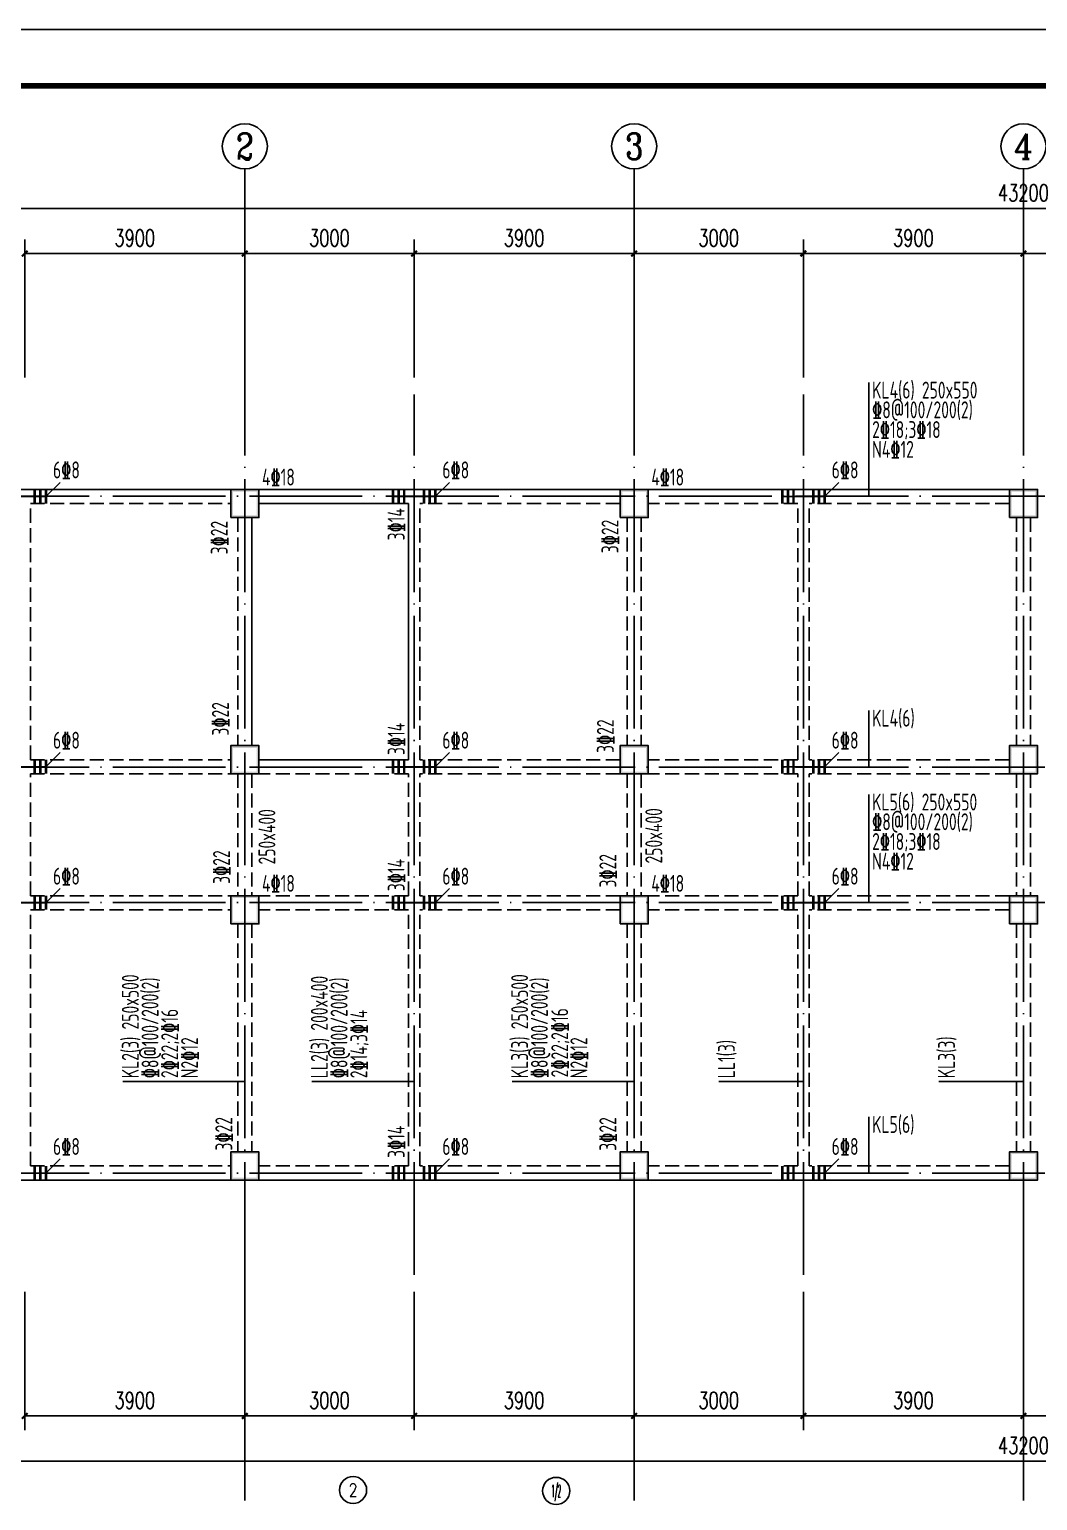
# Model space of a CAD drawing. Extents: x -404739 to -342866, y 27484 to 252481.
# Drawn here: x -391680 to -373812, y 89662 to 115733 of the extents above; entities that cross this region are included whole.
import ezdxf
from ezdxf.enums import TextEntityAlignment as Align

# ---------------------------------------------------------------- set-up
doc = ezdxf.new("R2010")
doc.units = 0
doc.header["$LTSCALE"] = 1000
doc.header["$MEASUREMENT"] = 0
for name, pattern in [('3', [150, 75, -75]), ('DASH', [0.35, 0.25, -0.1]), ('DOTE', [2.42, 2, -0.2, 0.02, -0.2])]:
    doc.linetypes.add(name, pattern=pattern)
for name, color, linetype in [('AXIS', 3, 'Continuous'), ('AXIS_TEXT', 7, 'Continuous'), ('COLUMN', 7, 'Continuous'), ('DOTE', 1, 'DOTE'), ('PUB_TITLE', 4, 'Continuous'), ('PUB_WALL', 9, 'Continuous'), ('梁', 4, 'Continuous'), ('梁原位标注', 7, 'Continuous'), ('梁虚线', 134, '3'), ('梁集中标注', 2, 'Continuous'), ('次梁箍筋', 1, 'Continuous'), ('次梁箍筋标注', 7, 'Continuous')]:
    doc.layers.add(name, color=color, linetype=linetype)
doc.styles.add('_TCH_AXIS', font='COMPLEX', dxfattribs={"bigfont": 'GBCBIG'})
doc.styles.add('_TCH_DIM_T3', font='SIMPLEX', dxfattribs={"width": 0.705882, "bigfont": 'GBCBIG'})
doc.styles.add('COMPLEX', font='COMPLEX')
doc.styles.add('TSSD_REIN', font='tssdeng.shx', dxfattribs={"width": 0.7, "bigfont": 'tssdchn.shx'})
doc.dimstyles.new('_TCH_ARCH&&100', dxfattribs={"dimtxt": 297.5, "dimasz": 100, "dimexe": 250, "dimexo": 300, "dimgap": 126.25, "dimtad": 1, "dimdec": 0, "dimzin": 0, "dimdsep": 46, "dimtxsty": '_TCH_DIM_T3', "dimblk": 'ARCHTICK', "dimcen": 0.09, "dimclrt": 7, "dimazin": 2, "dimtfac": 1, "dimtdec": 0, "dimtix": 1, "dimtmove": 2, "dimatfit": 3, "dimfxl": 1, "dimtolj": 1, "dimtzin": 0, "dimarcsym": 0})

# ---------------------------------------------------------------- blocks, each defined once
blk = doc.blocks.new('_ArchTick')
at = {"color": 0, "linetype": 'ByBlock', "const_width": 0.4}
blk.add_lwpolyline([(-0.5, -0.5), (0.5, 0.5)], dxfattribs=at)
blk = doc.blocks.new('*D255')
at = {"layer": 'AXIS', "color": 0, "lineweight": -2, "transparency": 16777216}
for p, q in [((-391762, 109562), (-391762, 112012)), ((-387862, 109562), (-387862, 112012)), ((-391762, 111762), (-387862, 111762))]:
    blk.add_line(p, q, dxfattribs=at)
at = {"layer": 'Defpoints', "color": 0, "transparency": 16777216}
for p in [(-387862, 111762), (-391762, 109262), (-387862, 109262)]:
    blk.add_point(p, dxfattribs=at)
at = {"layer": 'AXIS', "color": 0, "lineweight": -2, "transparency": 16777216, "xscale": 100, "yscale": 100, "zscale": 100, "rotation": 180}
blk.add_blockref('_ArchTick', (-391762, 111762), dxfattribs=at)
at = {"layer": 'AXIS', "color": 0, "lineweight": -2, "transparency": 16777216, "xscale": 100, "yscale": 100, "zscale": 100}
blk.add_blockref('_ArchTick', (-387862, 111762), dxfattribs=at)
at = {"layer": 'AXIS', "color": 7, "transparency": 16777216, "insert": (-389812, 112037), "char_height": 297.5, "attachment_point": 5, "style": '_TCH_DIM_T3'}
blk.add_mtext('\\A1;3900', dxfattribs=at)
blk = doc.blocks.new('*D256')
at = {"layer": 'AXIS', "color": 0, "lineweight": -2, "transparency": 16777216}
for p, q in [((-387862, 109562), (-387862, 112012)), ((-384862, 109562), (-384862, 112012)), ((-387862, 111762), (-384862, 111762))]:
    blk.add_line(p, q, dxfattribs=at)
at = {"layer": 'Defpoints', "color": 0, "transparency": 16777216}
for p in [(-384862, 111762), (-387862, 109262), (-384862, 109262)]:
    blk.add_point(p, dxfattribs=at)
at = {"layer": 'AXIS', "color": 0, "lineweight": -2, "transparency": 16777216, "xscale": 100, "yscale": 100, "zscale": 100, "rotation": 180}
blk.add_blockref('_ArchTick', (-387862, 111762), dxfattribs=at)
at = {"layer": 'AXIS', "color": 0, "lineweight": -2, "transparency": 16777216, "xscale": 100, "yscale": 100, "zscale": 100}
blk.add_blockref('_ArchTick', (-384862, 111762), dxfattribs=at)
at = {"layer": 'AXIS', "color": 7, "transparency": 16777216, "insert": (-386362, 112037), "char_height": 297.5, "attachment_point": 5, "style": '_TCH_DIM_T3'}
blk.add_mtext('\\A1;3000', dxfattribs=at)
blk = doc.blocks.new('*D257')
at = {"layer": 'AXIS', "color": 0, "lineweight": -2, "transparency": 16777216}
for p, q in [((-384862, 109562), (-384862, 112012)), ((-380962, 109562), (-380962, 112012)), ((-384862, 111762), (-380962, 111762))]:
    blk.add_line(p, q, dxfattribs=at)
at = {"layer": 'Defpoints', "color": 0, "transparency": 16777216}
for p in [(-380962, 111762), (-384862, 109262), (-380962, 109262)]:
    blk.add_point(p, dxfattribs=at)
at = {"layer": 'AXIS', "color": 0, "lineweight": -2, "transparency": 16777216, "xscale": 100, "yscale": 100, "zscale": 100, "rotation": 180}
blk.add_blockref('_ArchTick', (-384862, 111762), dxfattribs=at)
at = {"layer": 'AXIS', "color": 0, "lineweight": -2, "transparency": 16777216, "xscale": 100, "yscale": 100, "zscale": 100}
blk.add_blockref('_ArchTick', (-380962, 111762), dxfattribs=at)
at = {"layer": 'AXIS', "color": 7, "transparency": 16777216, "insert": (-382912, 112037), "char_height": 297.5, "attachment_point": 5, "style": '_TCH_DIM_T3'}
blk.add_mtext('\\A1;3900', dxfattribs=at)
blk = doc.blocks.new('*D258')
at = {"layer": 'AXIS', "color": 0, "lineweight": -2, "transparency": 16777216}
for p, q in [((-380962, 109562), (-380962, 112012)), ((-377962, 109562), (-377962, 112012)), ((-380962, 111762), (-377962, 111762))]:
    blk.add_line(p, q, dxfattribs=at)
at = {"layer": 'Defpoints', "color": 0, "transparency": 16777216}
for p in [(-377962, 111762), (-380962, 109262), (-377962, 109262)]:
    blk.add_point(p, dxfattribs=at)
at = {"layer": 'AXIS', "color": 0, "lineweight": -2, "transparency": 16777216, "xscale": 100, "yscale": 100, "zscale": 100, "rotation": 180}
blk.add_blockref('_ArchTick', (-380962, 111762), dxfattribs=at)
at = {"layer": 'AXIS', "color": 0, "lineweight": -2, "transparency": 16777216, "xscale": 100, "yscale": 100, "zscale": 100}
blk.add_blockref('_ArchTick', (-377962, 111762), dxfattribs=at)
at = {"layer": 'AXIS', "color": 7, "transparency": 16777216, "insert": (-379462, 112037), "char_height": 297.5, "attachment_point": 5, "style": '_TCH_DIM_T3'}
blk.add_mtext('\\A1;3000', dxfattribs=at)
blk = doc.blocks.new('*D259')
at = {"layer": 'AXIS', "color": 0, "lineweight": -2, "transparency": 16777216}
for p, q in [((-377962, 109562), (-377962, 112012)), ((-374062, 109562), (-374062, 112012)), ((-377962, 111762), (-374062, 111762))]:
    blk.add_line(p, q, dxfattribs=at)
at = {"layer": 'Defpoints', "color": 0, "transparency": 16777216}
for p in [(-374062, 111762), (-377962, 109262), (-374062, 109262)]:
    blk.add_point(p, dxfattribs=at)
at = {"layer": 'AXIS', "color": 0, "lineweight": -2, "transparency": 16777216, "xscale": 100, "yscale": 100, "zscale": 100, "rotation": 180}
blk.add_blockref('_ArchTick', (-377962, 111762), dxfattribs=at)
at = {"layer": 'AXIS', "color": 0, "lineweight": -2, "transparency": 16777216, "xscale": 100, "yscale": 100, "zscale": 100}
blk.add_blockref('_ArchTick', (-374062, 111762), dxfattribs=at)
at = {"layer": 'AXIS', "color": 7, "transparency": 16777216, "insert": (-376012, 112037), "char_height": 297.5, "attachment_point": 5, "style": '_TCH_DIM_T3'}
blk.add_mtext('\\A1;3900', dxfattribs=at)
blk = doc.blocks.new('*D260')
at = {"layer": 'AXIS', "color": 0, "lineweight": -2, "transparency": 16777216}
for p, q in [((-374062, 109562), (-374062, 112012)), ((-370162, 109562), (-370162, 112012)), ((-374062, 111762), (-370162, 111762))]:
    blk.add_line(p, q, dxfattribs=at)
at = {"layer": 'Defpoints', "color": 0, "transparency": 16777216}
for p in [(-370162, 111762), (-374062, 109262), (-370162, 109262)]:
    blk.add_point(p, dxfattribs=at)
at = {"layer": 'AXIS', "color": 0, "lineweight": -2, "transparency": 16777216, "xscale": 100, "yscale": 100, "zscale": 100, "rotation": 180}
blk.add_blockref('_ArchTick', (-374062, 111762), dxfattribs=at)
at = {"layer": 'AXIS', "color": 0, "lineweight": -2, "transparency": 16777216, "xscale": 100, "yscale": 100, "zscale": 100}
blk.add_blockref('_ArchTick', (-370162, 111762), dxfattribs=at)
at = {"layer": 'AXIS', "color": 7, "transparency": 16777216, "insert": (-372112, 112037), "char_height": 297.5, "attachment_point": 5, "style": '_TCH_DIM_T3'}
blk.add_mtext('\\A1;3900', dxfattribs=at)
blk = doc.blocks.new('*D266')
at = {"layer": 'AXIS', "color": 0, "lineweight": -2, "transparency": 16777216}
for p, q in [((-395662, 109562), (-395662, 112812)), ((-352462, 109562), (-352462, 112812)), ((-395662, 112562), (-352462, 112562))]:
    blk.add_line(p, q, dxfattribs=at)
at = {"layer": 'Defpoints', "color": 0, "transparency": 16777216}
for p in [(-352462, 112562), (-395662, 109262), (-352462, 109262)]:
    blk.add_point(p, dxfattribs=at)
at = {"layer": 'AXIS', "color": 0, "lineweight": -2, "transparency": 16777216, "xscale": 100, "yscale": 100, "zscale": 100, "rotation": 180}
blk.add_blockref('_ArchTick', (-395662, 112562), dxfattribs=at)
at = {"layer": 'AXIS', "color": 0, "lineweight": -2, "transparency": 16777216, "xscale": 100, "yscale": 100, "zscale": 100}
blk.add_blockref('_ArchTick', (-352462, 112562), dxfattribs=at)
at = {"layer": 'AXIS', "color": 7, "transparency": 16777216, "insert": (-374062, 112837), "char_height": 297.5, "attachment_point": 5, "style": '_TCH_DIM_T3'}
blk.add_mtext('\\A1;43200', dxfattribs=at)
blk = doc.blocks.new('*D268')
at = {"layer": 'AXIS', "color": 0, "lineweight": -2, "transparency": 16777216}
for p, q in [((-391762, 93362), (-391762, 90912)), ((-387862, 93362), (-387862, 90912)), ((-391762, 91162), (-387862, 91162))]:
    blk.add_line(p, q, dxfattribs=at)
at = {"layer": 'Defpoints', "color": 0, "transparency": 16777216}
for p in [(-391762, 93662), (-387862, 93662), (-387862, 91162)]:
    blk.add_point(p, dxfattribs=at)
at = {"layer": 'AXIS', "color": 0, "lineweight": -2, "transparency": 16777216, "xscale": 100, "yscale": 100, "zscale": 100, "rotation": 180}
blk.add_blockref('_ArchTick', (-391762, 91162), dxfattribs=at)
at = {"layer": 'AXIS', "color": 0, "lineweight": -2, "transparency": 16777216, "xscale": 100, "yscale": 100, "zscale": 100}
blk.add_blockref('_ArchTick', (-387862, 91162), dxfattribs=at)
at = {"layer": 'AXIS', "color": 7, "transparency": 16777216, "insert": (-389812, 91437), "char_height": 297.5, "attachment_point": 5, "style": '_TCH_DIM_T3'}
blk.add_mtext('\\A1;3900', dxfattribs=at)
blk = doc.blocks.new('*D269')
at = {"layer": 'AXIS', "color": 0, "lineweight": -2, "transparency": 16777216}
for p, q in [((-387862, 93362), (-387862, 90912)), ((-384862, 93362), (-384862, 90912)), ((-387862, 91162), (-384862, 91162))]:
    blk.add_line(p, q, dxfattribs=at)
at = {"layer": 'Defpoints', "color": 0, "transparency": 16777216}
for p in [(-387862, 93662), (-384862, 93662), (-384862, 91162)]:
    blk.add_point(p, dxfattribs=at)
at = {"layer": 'AXIS', "color": 0, "lineweight": -2, "transparency": 16777216, "xscale": 100, "yscale": 100, "zscale": 100, "rotation": 180}
blk.add_blockref('_ArchTick', (-387862, 91162), dxfattribs=at)
at = {"layer": 'AXIS', "color": 0, "lineweight": -2, "transparency": 16777216, "xscale": 100, "yscale": 100, "zscale": 100}
blk.add_blockref('_ArchTick', (-384862, 91162), dxfattribs=at)
at = {"layer": 'AXIS', "color": 7, "transparency": 16777216, "insert": (-386362, 91437), "char_height": 297.5, "attachment_point": 5, "style": '_TCH_DIM_T3'}
blk.add_mtext('\\A1;3000', dxfattribs=at)
blk = doc.blocks.new('*D270')
at = {"layer": 'AXIS', "color": 0, "lineweight": -2, "transparency": 16777216}
for p, q in [((-384862, 93362), (-384862, 90912)), ((-380962, 93362), (-380962, 90912)), ((-384862, 91162), (-380962, 91162))]:
    blk.add_line(p, q, dxfattribs=at)
at = {"layer": 'Defpoints', "color": 0, "transparency": 16777216}
for p in [(-384862, 93662), (-380962, 93662), (-380962, 91162)]:
    blk.add_point(p, dxfattribs=at)
at = {"layer": 'AXIS', "color": 0, "lineweight": -2, "transparency": 16777216, "xscale": 100, "yscale": 100, "zscale": 100, "rotation": 180}
blk.add_blockref('_ArchTick', (-384862, 91162), dxfattribs=at)
at = {"layer": 'AXIS', "color": 0, "lineweight": -2, "transparency": 16777216, "xscale": 100, "yscale": 100, "zscale": 100}
blk.add_blockref('_ArchTick', (-380962, 91162), dxfattribs=at)
at = {"layer": 'AXIS', "color": 7, "transparency": 16777216, "insert": (-382912, 91437), "char_height": 297.5, "attachment_point": 5, "style": '_TCH_DIM_T3'}
blk.add_mtext('\\A1;3900', dxfattribs=at)
blk = doc.blocks.new('*D271')
at = {"layer": 'AXIS', "color": 0, "lineweight": -2, "transparency": 16777216}
for p, q in [((-380962, 93362), (-380962, 90912)), ((-377962, 93362), (-377962, 90912)), ((-380962, 91162), (-377962, 91162))]:
    blk.add_line(p, q, dxfattribs=at)
at = {"layer": 'Defpoints', "color": 0, "transparency": 16777216}
for p in [(-380962, 93662), (-377962, 93662), (-377962, 91162)]:
    blk.add_point(p, dxfattribs=at)
at = {"layer": 'AXIS', "color": 0, "lineweight": -2, "transparency": 16777216, "xscale": 100, "yscale": 100, "zscale": 100, "rotation": 180}
blk.add_blockref('_ArchTick', (-380962, 91162), dxfattribs=at)
at = {"layer": 'AXIS', "color": 0, "lineweight": -2, "transparency": 16777216, "xscale": 100, "yscale": 100, "zscale": 100}
blk.add_blockref('_ArchTick', (-377962, 91162), dxfattribs=at)
at = {"layer": 'AXIS', "color": 7, "transparency": 16777216, "insert": (-379462, 91437), "char_height": 297.5, "attachment_point": 5, "style": '_TCH_DIM_T3'}
blk.add_mtext('\\A1;3000', dxfattribs=at)
blk = doc.blocks.new('*D272')
at = {"layer": 'AXIS', "color": 0, "lineweight": -2, "transparency": 16777216}
for p, q in [((-377962, 93362), (-377962, 90912)), ((-374062, 93362), (-374062, 90912)), ((-377962, 91162), (-374062, 91162))]:
    blk.add_line(p, q, dxfattribs=at)
at = {"layer": 'Defpoints', "color": 0, "transparency": 16777216}
for p in [(-377962, 93662), (-374062, 93662), (-374062, 91162)]:
    blk.add_point(p, dxfattribs=at)
at = {"layer": 'AXIS', "color": 0, "lineweight": -2, "transparency": 16777216, "xscale": 100, "yscale": 100, "zscale": 100, "rotation": 180}
blk.add_blockref('_ArchTick', (-377962, 91162), dxfattribs=at)
at = {"layer": 'AXIS', "color": 0, "lineweight": -2, "transparency": 16777216, "xscale": 100, "yscale": 100, "zscale": 100}
blk.add_blockref('_ArchTick', (-374062, 91162), dxfattribs=at)
at = {"layer": 'AXIS', "color": 7, "transparency": 16777216, "insert": (-376012, 91437), "char_height": 297.5, "attachment_point": 5, "style": '_TCH_DIM_T3'}
blk.add_mtext('\\A1;3900', dxfattribs=at)
blk = doc.blocks.new('*D273')
at = {"layer": 'AXIS', "color": 0, "lineweight": -2, "transparency": 16777216}
for p, q in [((-374062, 93362), (-374062, 90912)), ((-370162, 93362), (-370162, 90912)), ((-374062, 91162), (-370162, 91162))]:
    blk.add_line(p, q, dxfattribs=at)
at = {"layer": 'Defpoints', "color": 0, "transparency": 16777216}
for p in [(-374062, 93662), (-370162, 93662), (-370162, 91162)]:
    blk.add_point(p, dxfattribs=at)
at = {"layer": 'AXIS', "color": 0, "lineweight": -2, "transparency": 16777216, "xscale": 100, "yscale": 100, "zscale": 100, "rotation": 180}
blk.add_blockref('_ArchTick', (-374062, 91162), dxfattribs=at)
at = {"layer": 'AXIS', "color": 0, "lineweight": -2, "transparency": 16777216, "xscale": 100, "yscale": 100, "zscale": 100}
blk.add_blockref('_ArchTick', (-370162, 91162), dxfattribs=at)
at = {"layer": 'AXIS', "color": 7, "transparency": 16777216, "insert": (-372112, 91437), "char_height": 297.5, "attachment_point": 5, "style": '_TCH_DIM_T3'}
blk.add_mtext('\\A1;3900', dxfattribs=at)
blk = doc.blocks.new('*D279')
at = {"layer": 'AXIS', "color": 0, "lineweight": -2, "transparency": 16777216}
for p, q in [((-395662, 93362), (-395662, 90112)), ((-352462, 93362), (-352462, 90112)), ((-395662, 90362), (-352462, 90362))]:
    blk.add_line(p, q, dxfattribs=at)
at = {"layer": 'Defpoints', "color": 0, "transparency": 16777216}
for p in [(-395662, 93662), (-352462, 93662), (-352462, 90362)]:
    blk.add_point(p, dxfattribs=at)
at = {"layer": 'AXIS', "color": 0, "lineweight": -2, "transparency": 16777216, "xscale": 100, "yscale": 100, "zscale": 100, "rotation": 180}
blk.add_blockref('_ArchTick', (-395662, 90362), dxfattribs=at)
at = {"layer": 'AXIS', "color": 0, "lineweight": -2, "transparency": 16777216, "xscale": 100, "yscale": 100, "zscale": 100}
blk.add_blockref('_ArchTick', (-352462, 90362), dxfattribs=at)
at = {"layer": 'AXIS', "color": 7, "transparency": 16777216, "insert": (-374062, 90637), "char_height": 297.5, "attachment_point": 5, "style": '_TCH_DIM_T3'}
blk.add_mtext('\\A1;43200', dxfattribs=at)
blk = doc.blocks.new('_AXISO')
blk.add_circle((0, 0), 0.5)
at = {"layer": 'AXIS_TEXT', "style": 'COMPLEX', "width": 1.041667}
blk.add_attdef('A', text='', height=0.56, dxfattribs=at).set_placement((-0.25, -0.28), (0.25, -0.28), align=Align.FIT)
blk = doc.blocks.new('_FZHK')
blk.add_lwpolyline([(-0.5, -0.5), (0.5, -0.5), (0.5, 0.5), (-0.5, 0.5)], close=True)

msp = doc.modelspace()

# ---------------------------------------------------------------- hatches: boundary and pattern name
at = {"layer": 'PUB_WALL'}
for points in [[(-387611.7, 107581.8), (-388111.7, 107581.8), (-388071.7, 107541.8), (-387651.7, 107541.8)], [(-388111.7, 107581.8), (-388111.7, 107081.8), (-388071.7, 107121.8), (-388071.7, 107541.8)], [(-387611.7, 107081.8), (-387611.7, 107581.8), (-387651.7, 107541.8), (-387651.7, 107121.8)], [(-380711.7, 107581.8), (-381211.7, 107581.8), (-381171.7, 107541.8), (-380751.7, 107541.8)], [(-381211.7, 107581.8), (-381211.7, 107081.8), (-381171.7, 107121.8), (-381171.7, 107541.8)], [(-380711.7, 107081.8), (-380711.7, 107581.8), (-380751.7, 107541.8), (-380751.7, 107121.8)], [(-373811.7, 107581.8), (-374311.7, 107581.8), (-374271.7, 107541.8), (-373851.7, 107541.8)], [(-374311.7, 107581.8), (-374311.7, 107081.8), (-374271.7, 107121.8), (-374271.7, 107541.8)], [(-373811.7, 107081.8), (-373811.7, 107581.8), (-373851.7, 107541.8), (-373851.7, 107121.8)], [(-388111.7, 107081.8), (-387611.7, 107081.8), (-387651.7, 107121.8), (-388071.7, 107121.8)], [(-381211.7, 107081.8), (-380711.7, 107081.8), (-380751.7, 107121.8), (-381171.7, 107121.8)], [(-374311.7, 107081.8), (-373811.7, 107081.8), (-373851.7, 107121.8), (-374271.7, 107121.8)], [(-387611.7, 103041.8), (-388111.7, 103041.8), (-388071.7, 103001.8), (-387651.7, 103001.8)], [(-388111.7, 103041.8), (-388111.7, 102541.8), (-388071.7, 102581.8), (-388071.7, 103001.8)], [(-387611.7, 102541.8), (-387611.7, 103041.8), (-387651.7, 103001.8), (-387651.7, 102581.8)], [(-380711.7, 103041.8), (-381211.7, 103041.8), (-381171.7, 103001.8), (-380751.7, 103001.8)], [(-381211.7, 103041.8), (-381211.7, 102541.8), (-381171.7, 102581.8), (-381171.7, 103001.8)], [(-380711.7, 102541.8), (-380711.7, 103041.8), (-380751.7, 103001.8), (-380751.7, 102581.8)], [(-373811.7, 103041.8), (-374311.7, 103041.8), (-374271.7, 103001.8), (-373851.7, 103001.8)], [(-374311.7, 103041.8), (-374311.7, 102541.8), (-374271.7, 102581.8), (-374271.7, 103001.8)], [(-373811.7, 102541.8), (-373811.7, 103041.8), (-373851.7, 103001.8), (-373851.7, 102581.8)], [(-388111.7, 102541.8), (-387611.7, 102541.8), (-387651.7, 102581.8), (-388071.7, 102581.8)], [(-381211.7, 102541.8), (-380711.7, 102541.8), (-380751.7, 102581.8), (-381171.7, 102581.8)], [(-374311.7, 102541.8), (-373811.7, 102541.8), (-373851.7, 102581.8), (-374271.7, 102581.8)], [(-387611.7, 100381.8), (-388111.7, 100381.8), (-388071.7, 100341.8), (-387651.7, 100341.8)], [(-388111.7, 100381.8), (-388111.7, 99881.8), (-388071.7, 99921.8), (-388071.7, 100341.8)], [(-387611.7, 99881.8), (-387611.7, 100381.8), (-387651.7, 100341.8), (-387651.7, 99921.8)], [(-380711.7, 100381.8), (-381211.7, 100381.8), (-381171.7, 100341.8), (-380751.7, 100341.8)], [(-381211.7, 100381.8), (-381211.7, 99881.8), (-381171.7, 99921.8), (-381171.7, 100341.8)], [(-380711.7, 99881.8), (-380711.7, 100381.8), (-380751.7, 100341.8), (-380751.7, 99921.8)], [(-373811.7, 100381.8), (-374311.7, 100381.8), (-374271.7, 100341.8), (-373851.7, 100341.8)], [(-374311.7, 100381.8), (-374311.7, 99881.8), (-374271.7, 99921.8), (-374271.7, 100341.8)], [(-373811.7, 99881.8), (-373811.7, 100381.8), (-373851.7, 100341.8), (-373851.7, 99921.8)], [(-388111.7, 99881.8), (-387611.7, 99881.8), (-387651.7, 99921.8), (-388071.7, 99921.8)], [(-381211.7, 99881.8), (-380711.7, 99881.8), (-380751.7, 99921.8), (-381171.7, 99921.8)], [(-374311.7, 99881.8), (-373811.7, 99881.8), (-373851.7, 99921.8), (-374271.7, 99921.8)], [(-387611.7, 95841.8), (-388111.7, 95841.8), (-388071.7, 95801.8), (-387651.7, 95801.8)], [(-388111.7, 95841.8), (-388111.7, 95341.8), (-388071.7, 95381.8), (-388071.7, 95801.8)], [(-387611.7, 95341.8), (-387611.7, 95841.8), (-387651.7, 95801.8), (-387651.7, 95381.8)], [(-380711.7, 95841.8), (-381211.7, 95841.8), (-381171.7, 95801.8), (-380751.7, 95801.8)], [(-381211.7, 95841.8), (-381211.7, 95341.8), (-381171.7, 95381.8), (-381171.7, 95801.8)], [(-380711.7, 95341.8), (-380711.7, 95841.8), (-380751.7, 95801.8), (-380751.7, 95381.8)], [(-373811.7, 95841.8), (-374311.7, 95841.8), (-374271.7, 95801.8), (-373851.7, 95801.8)], [(-374311.7, 95841.8), (-374311.7, 95341.8), (-374271.7, 95381.8), (-374271.7, 95801.8)], [(-373811.7, 95341.8), (-373811.7, 95841.8), (-373851.7, 95801.8), (-373851.7, 95381.8)], [(-388111.7, 95341.8), (-387611.7, 95341.8), (-387651.7, 95381.8), (-388071.7, 95381.8)], [(-381211.7, 95341.8), (-380711.7, 95341.8), (-380751.7, 95381.8), (-381171.7, 95381.8)], [(-374311.7, 95341.8), (-373811.7, 95341.8), (-373851.7, 95381.8), (-374271.7, 95381.8)]]:
    msp.add_hatch(color=256, dxfattribs=at).paths.add_polyline_path(points)

# ---------------------------------------------------------------- linework, layer by layer
at = {"layer": 'AXIS'}
for p, q in [((-387861.7, 109261.8), (-387861.7, 113261.8)), ((-380961.7, 109261.8), (-380961.7, 113261.8)), ((-374061.7, 109261.8), (-374061.7, 113261.8)), ((-387861.7, 93661.8), (-387861.7, 89661.8)), ((-380961.7, 93661.8), (-380961.7, 89661.8)), ((-374061.7, 93661.8), (-374061.7, 89661.8))]:
    msp.add_line(p, q, dxfattribs=at)
at = {"layer": 'DOTE', "linetype": 'DOTE'}
for p, q in [((-387861.7, 93661.8), (-387861.7, 109261.8)), ((-384861.7, 93661.8), (-384861.7, 109261.8)), ((-380961.7, 93661.8), (-380961.7, 109261.8)), ((-377961.7, 93661.8), (-377961.7, 109261.8)), ((-374061.7, 93661.8), (-374061.7, 109261.8)), ((-397461.7, 107461.8), (-350661.7, 107461.8)), ((-397461.7, 102661.8), (-350661.7, 102661.8)), ((-397461.7, 100261.8), (-350661.7, 100261.8)), ((-397461.7, 95461.8), (-350661.7, 95461.8))]:
    msp.add_line(p, q, dxfattribs=at)
at = {"layer": 'PUB_TITLE'}
msp.add_lwpolyline([(-404424.7, 73733.4), (-345024.7, 73733.4), (-345024.7, 115733.4), (-404424.7, 115733.4)], close=True, dxfattribs=at)
at = {"layer": 'PUB_TITLE', "const_width": 100}
msp.add_lwpolyline([(-401924.7, 74733.4), (-346024.7, 74733.4), (-346024.7, 114733.4), (-401924.7, 114733.4)], close=True, dxfattribs=at)
at = {"layer": '梁'}
for p, q in [((-395281.7, 107581.8), (-388111.7, 107581.8)), ((-381211.7, 107581.8), (-387611.7, 107581.8)), ((-374311.7, 107581.8), (-380711.7, 107581.8)), ((-384961.7, 107331.8), (-387611.7, 107331.8)), ((-384961.7, 102791.8), (-384961.7, 107331.8)), ((-387736.7, 107081.8), (-387736.7, 103041.8)), ((-384961.7, 102791.8), (-387611.7, 102791.8)), ((-395281.7, 95341.8), (-388111.7, 95341.8)), ((-381211.7, 95341.8), (-387611.7, 95341.8)), ((-374311.7, 95341.8), (-380711.7, 95341.8))]:
    msp.add_line(p, q, dxfattribs=at)
at = {"layer": '梁虚线', "linetype": 'DASH'}
for p, q in [((-391661.7, 102791.8), (-391661.7, 107331.8)), ((-391661.7, 107331.8), (-388111.7, 107331.8)), ((-381211.7, 107331.8), (-384761.7, 107331.8)), ((-384761.7, 102791.8), (-384761.7, 107331.8)), ((-378061.7, 107331.8), (-380711.7, 107331.8)), ((-378061.7, 102791.8), (-378061.7, 107331.8)), ((-374311.7, 107331.8), (-377861.7, 107331.8)), ((-377861.7, 102791.8), (-377861.7, 107331.8)), ((-387986.7, 107081.8), (-387986.7, 103041.8)), ((-381086.7, 107081.8), (-381086.7, 103041.8)), ((-380836.7, 107081.8), (-380836.7, 103041.8)), ((-374186.7, 107081.8), (-374186.7, 103041.8)), ((-373936.7, 107081.8), (-373936.7, 103041.8)), ((-391661.7, 102791.8), (-388111.7, 102791.8)), ((-381211.7, 102791.8), (-384761.7, 102791.8)), ((-378061.7, 102791.8), (-380711.7, 102791.8)), ((-374311.7, 102791.8), (-377861.7, 102791.8)), ((-391661.7, 100381.8), (-391661.7, 102541.8)), ((-391661.7, 102541.8), (-388111.7, 102541.8)), ((-387986.7, 102541.8), (-387986.7, 100381.8)), ((-387736.7, 102541.8), (-387736.7, 100381.8)), ((-384961.7, 102541.8), (-387611.7, 102541.8)), ((-384961.7, 100381.8), (-384961.7, 102541.8)), ((-381211.7, 102541.8), (-384761.7, 102541.8)), ((-384761.7, 100381.8), (-384761.7, 102541.8)), ((-381086.7, 102541.8), (-381086.7, 100381.8)), ((-380836.7, 102541.8), (-380836.7, 100381.8)), ((-378061.7, 102541.8), (-380711.7, 102541.8)), ((-378061.7, 100381.8), (-378061.7, 102541.8)), ((-374311.7, 102541.8), (-377861.7, 102541.8)), ((-377861.7, 100381.8), (-377861.7, 102541.8)), ((-374186.7, 102541.8), (-374186.7, 100381.8)), ((-373936.7, 102541.8), (-373936.7, 100381.8)), ((-391661.7, 100381.8), (-388111.7, 100381.8)), ((-384961.7, 100381.8), (-387611.7, 100381.8)), ((-381211.7, 100381.8), (-384761.7, 100381.8)), ((-378061.7, 100381.8), (-380711.7, 100381.8)), ((-374311.7, 100381.8), (-377861.7, 100381.8)), ((-391661.7, 95591.8), (-391661.7, 100131.8)), ((-391661.7, 100131.8), (-388111.7, 100131.8)), ((-384961.7, 100131.8), (-387611.7, 100131.8)), ((-384961.7, 95591.8), (-384961.7, 100131.8)), ((-381211.7, 100131.8), (-384761.7, 100131.8)), ((-384761.7, 95591.8), (-384761.7, 100131.8)), ((-378061.7, 100131.8), (-380711.7, 100131.8)), ((-378061.7, 95591.8), (-378061.7, 100131.8)), ((-374311.7, 100131.8), (-377861.7, 100131.8)), ((-377861.7, 95591.8), (-377861.7, 100131.8)), ((-387986.7, 99881.8), (-387986.7, 95841.8)), ((-387736.7, 99881.8), (-387736.7, 95841.8)), ((-381086.7, 99881.8), (-381086.7, 95841.8)), ((-380836.7, 99881.8), (-380836.7, 95841.8)), ((-374186.7, 99881.8), (-374186.7, 95841.8)), ((-373936.7, 99881.8), (-373936.7, 95841.8)), ((-391661.7, 95591.8), (-388111.7, 95591.8)), ((-384961.7, 95591.8), (-387611.7, 95591.8)), ((-381211.7, 95591.8), (-384761.7, 95591.8)), ((-378061.7, 95591.8), (-380711.7, 95591.8)), ((-374311.7, 95591.8), (-377861.7, 95591.8))]:
    msp.add_line(p, q, dxfattribs=at)
at = {"layer": '梁集中标注'}
for p, q in [((-376804.3, 109476.3), (-376804.3, 107461.8)), ((-376804.3, 103661.8), (-376804.3, 102661.8)), ((-376804.3, 102176.3), (-376804.3, 100261.8)), ((-390026.2, 97086.1), (-387861.7, 97086.1)), ((-386676.2, 97086.1), (-384861.7, 97086.1)), ((-383126.2, 97086.1), (-380961.7, 97086.1)), ((-379461.7, 97086.1), (-377961.7, 97086.1)), ((-375561.7, 97086.1), (-374061.7, 97086.1)), ((-376804.3, 96461.8), (-376804.3, 95461.8))]:
    msp.add_line(p, q, dxfattribs=at)
at = {"layer": '次梁箍筋', "const_width": 44.9}
for points in [[(-391586.7, 107581.8), (-391586.7, 107331.8)], [(-391486.7, 107581.8), (-391486.7, 107331.8)], [(-391386.7, 107581.8), (-391386.7, 107331.8)], [(-385236.7, 107581.8), (-385236.7, 107331.8)], [(-385136.7, 107581.8), (-385136.7, 107331.8)], [(-385036.7, 107581.8), (-385036.7, 107331.8)], [(-384686.7, 107581.8), (-384686.7, 107331.8)], [(-384586.7, 107581.8), (-384586.7, 107331.8)], [(-384486.7, 107581.8), (-384486.7, 107331.8)], [(-378336.7, 107581.8), (-378336.7, 107331.8)], [(-378236.7, 107581.8), (-378236.7, 107331.8)], [(-378136.7, 107581.8), (-378136.7, 107331.8)], [(-377786.7, 107581.8), (-377786.7, 107331.8)], [(-377686.7, 107581.8), (-377686.7, 107331.8)], [(-377586.7, 107581.8), (-377586.7, 107331.8)], [(-391586.7, 102791.8), (-391586.7, 102541.8)], [(-391486.7, 102791.8), (-391486.7, 102541.8)], [(-391386.7, 102791.8), (-391386.7, 102541.8)], [(-385236.7, 102791.8), (-385236.7, 102541.8)], [(-385136.7, 102791.8), (-385136.7, 102541.8)], [(-385036.7, 102791.8), (-385036.7, 102541.8)], [(-384686.7, 102791.8), (-384686.7, 102541.8)], [(-384586.7, 102791.8), (-384586.7, 102541.8)], [(-384486.7, 102791.8), (-384486.7, 102541.8)], [(-378336.7, 102791.8), (-378336.7, 102541.8)], [(-378236.7, 102791.8), (-378236.7, 102541.8)], [(-378136.7, 102791.8), (-378136.7, 102541.8)], [(-377786.7, 102791.8), (-377786.7, 102541.8)], [(-377686.7, 102791.8), (-377686.7, 102541.8)], [(-377586.7, 102791.8), (-377586.7, 102541.8)], [(-391586.7, 100381.8), (-391586.7, 100131.8)], [(-391486.7, 100381.8), (-391486.7, 100131.8)], [(-391386.7, 100381.8), (-391386.7, 100131.8)], [(-385236.7, 100381.8), (-385236.7, 100131.8)], [(-385136.7, 100381.8), (-385136.7, 100131.8)], [(-385036.7, 100381.8), (-385036.7, 100131.8)], [(-384686.7, 100381.8), (-384686.7, 100131.8)], [(-384586.7, 100381.8), (-384586.7, 100131.8)], [(-384486.7, 100381.8), (-384486.7, 100131.8)], [(-378336.7, 100381.8), (-378336.7, 100131.8)], [(-378236.7, 100381.8), (-378236.7, 100131.8)], [(-378136.7, 100381.8), (-378136.7, 100131.8)], [(-377786.7, 100381.8), (-377786.7, 100131.8)], [(-377686.7, 100381.8), (-377686.7, 100131.8)], [(-377586.7, 100381.8), (-377586.7, 100131.8)], [(-391586.7, 95591.8), (-391586.7, 95341.8)], [(-391486.7, 95591.8), (-391486.7, 95341.8)], [(-391386.7, 95591.8), (-391386.7, 95341.8)], [(-385236.7, 95591.8), (-385236.7, 95341.8)], [(-385136.7, 95591.8), (-385136.7, 95341.8)], [(-385036.7, 95591.8), (-385036.7, 95341.8)], [(-384686.7, 95591.8), (-384686.7, 95341.8)], [(-384586.7, 95591.8), (-384586.7, 95341.8)], [(-384486.7, 95591.8), (-384486.7, 95341.8)], [(-378336.7, 95591.8), (-378336.7, 95341.8)], [(-378236.7, 95591.8), (-378236.7, 95341.8)], [(-378136.7, 95591.8), (-378136.7, 95341.8)], [(-377786.7, 95591.8), (-377786.7, 95341.8)], [(-377686.7, 95591.8), (-377686.7, 95341.8)], [(-377586.7, 95591.8), (-377586.7, 95341.8)]]:
    msp.add_lwpolyline(points, dxfattribs=at)
at = {"layer": '次梁箍筋标注'}
for p, q in [((-391386.7, 107456.8), (-391136.7, 107706.8)), ((-384486.7, 107456.8), (-384236.7, 107706.8)), ((-377586.7, 107456.8), (-377336.7, 107706.8)), ((-392136.7, 107456.8), (-391386.7, 107456.8)), ((-385236.7, 107456.8), (-384486.7, 107456.8)), ((-378336.7, 107456.8), (-377586.7, 107456.8)), ((-391386.7, 102666.8), (-391136.7, 102916.8)), ((-384486.7, 102666.8), (-384236.7, 102916.8)), ((-377586.7, 102666.8), (-377336.7, 102916.8)), ((-392136.7, 102666.8), (-391386.7, 102666.8)), ((-385236.7, 102666.8), (-384486.7, 102666.8)), ((-378336.7, 102666.8), (-377586.7, 102666.8)), ((-391386.7, 100256.8), (-391136.7, 100506.8)), ((-384486.7, 100256.8), (-384236.7, 100506.8)), ((-377586.7, 100256.8), (-377336.7, 100506.8)), ((-392136.7, 100256.8), (-391386.7, 100256.8)), ((-385236.7, 100256.8), (-384486.7, 100256.8)), ((-378336.7, 100256.8), (-377586.7, 100256.8)), ((-391386.7, 95466.8), (-391136.7, 95716.8)), ((-384486.7, 95466.8), (-384236.7, 95716.8)), ((-377586.7, 95466.8), (-377336.7, 95716.8)), ((-392136.7, 95466.8), (-391386.7, 95466.8)), ((-385236.7, 95466.8), (-384486.7, 95466.8)), ((-378336.7, 95466.8), (-377586.7, 95466.8))]:
    msp.add_line(p, q, dxfattribs=at)

# ---------------------------------------------------------------- block references
at = {"layer": 'AXIS'}
ref = msp.add_blockref('_AXISO', (-387861.7, 113661.8), dxfattribs=dict(at, xscale=800, yscale=800, zscale=800))
ref.add_attrib('A', '2', dxfattribs={"layer": 'AXIS_TEXT', "height": 465.9, "style": '_TCH_AXIS'}).set_placement((-388017, 113428.8), (-387706.4, 113428.8), align=Align.FIT)
ref = msp.add_blockref('_AXISO', (-380961.7, 113661.8), dxfattribs=dict(at, xscale=800, yscale=800, zscale=800))
ref.add_attrib('A', '3', dxfattribs={"layer": 'AXIS_TEXT', "height": 465.9, "style": '_TCH_AXIS'}).set_placement((-381117, 113428.8), (-380806.4, 113428.8), align=Align.FIT)
ref = msp.add_blockref('_AXISO', (-374061.7, 113661.8), dxfattribs=dict(at, xscale=800, yscale=800, zscale=800))
ref.add_attrib('A', '4', dxfattribs={"layer": 'AXIS_TEXT', "height": 445.4, "style": '_TCH_AXIS'}).set_placement((-374231.4, 113439), (-373892, 113439), align=Align.FIT)
ref = msp.add_blockref('_AXISO', (-385943.4, 89848.1), dxfattribs=dict(at, xscale=480, yscale=480, zscale=480))
ref.add_attrib('A', '2', dxfattribs={"layer": 'AXIS_TEXT', "height": 230.2, "style": '_TCH_AXIS'}).set_placement((-386020.1, 89733), (-385866.6, 89733), align=Align.FIT)
ref = msp.add_blockref('_AXISO', (-382343.4, 89833.4), dxfattribs=dict(at, xscale=480, yscale=480, zscale=480))
ref.add_attrib('A', '1/2', dxfattribs={"layer": 'AXIS_TEXT', "height": 218.75, "style": '_TCH_AXIS', "width": 0.313725}).set_placement((-382426.7, 89724.1), (-382260, 89724.1), align=Align.FIT)
at = {"layer": 'COLUMN', "xscale": 500, "yscale": 500, "zscale": 500}
for p in [(-387861.7, 107331.8), (-380961.7, 107331.8), (-374061.7, 107331.8), (-387861.7, 102791.8), (-380961.7, 102791.8), (-374061.7, 102791.8), (-387861.7, 100131.8), (-380961.7, 100131.8), (-374061.7, 100131.8), (-387861.7, 95591.8), (-380961.7, 95591.8), (-374061.7, 95591.8)]:
    msp.add_blockref('_FZHK', p, dxfattribs=at)

# ---------------------------------------------------------------- texts
at = {"layer": '梁原位标注', "style": 'TSSD_REIN', "width": 0.7}
for s, p in [('6%%1328', (-391261.4, 107776.8)), ('4%%13218', (-387557.7, 107649.3)), ('6%%1328', (-384361.4, 107776.8)), ('4%%13218', (-380657.7, 107649.3)), ('6%%1328', (-377461.4, 107776.8)), ('6%%1328', (-391261.4, 102986.8)), ('6%%1328', (-384361.4, 102986.8)), ('6%%1328', (-377461.4, 102986.8)), ('6%%1328', (-391261.4, 100576.8)), ('4%%13218', (-387557.7, 100449.3)), ('6%%1328', (-384361.4, 100576.8)), ('4%%13218', (-380657.7, 100449.3)), ('6%%1328', (-377461.4, 100576.8)), ('6%%1328', (-391261.4, 95786.8)), ('6%%1328', (-384361.4, 95786.8)), ('6%%1328', (-377461.4, 95786.8))]:
    msp.add_text(s, height=300, dxfattribs=at).set_placement(p)
for s, p in [('3%%13214', (-385029.3, 106677.7)), ('3%%13222', (-388165.5, 106429.9)), ('3%%13222', (-381240.3, 106450.3)), ('3%%13222', (-388145, 103217.8)), ('3%%13214', (-385029.3, 102874)), ('3%%13222', (-381322.2, 102910.9)), ('3%%13222', (-388125, 100590.9)), ('3%%13214', (-385029.3, 100460.7)), ('3%%13222', (-381277.6, 100525.7)), ('3%%13222', (-388084, 95864.8)), ('3%%13214', (-385029.3, 95733.7)), ('3%%13222', (-381277.6, 95861))]:
    msp.add_text(s, height=300, rotation=90, dxfattribs=at).set_placement(p)
at = {"layer": '梁集中标注', "color": 1, "style": 'TSSD_REIN', "width": 0.7}
for s, p in [('KL4(6) 250x550', (-376744.3, 109191.5)), ('KL4(6)', (-376744.3, 103376.9)), ('KL5(6) 250x550', (-376744.3, 101891.5)), ('KL5(6)', (-376744.3, 96176.9))]:
    msp.add_text(s, height=300, dxfattribs=at).set_placement(p)
at = {"layer": '梁集中标注', "style": 'TSSD_REIN', "width": 0.7}
for s, p in [('%%1328@100/200(2)', (-376744.3, 108841.5)), ('2%%13218;3%%13218', (-376744.3, 108491.5)), ('N4%%13212', (-376744.3, 108141.5)), ('%%1328@100/200(2)', (-376744.3, 101541.5)), ('2%%13218;3%%13218', (-376744.3, 101191.5)), ('N4%%13212', (-376744.3, 100841.5))]:
    msp.add_text(s, height=300, dxfattribs=at).set_placement(p)
at = {"layer": '梁集中标注', "color": 1, "style": 'TSSD_REIN', "width": 0.7}
for s, p in [('250x400', (-387320.1, 100935.2)), ('250x400', (-380463.6, 100952.1)), ('KL2(3) 250x500', (-389741.4, 97146.1)), ('LL2(3) 200x400', (-386391.4, 97146.1)), ('KL3(3) 250x500', (-382841.4, 97146.1)), ('LL1(3)', (-379176.8, 97146.1)), ('KL3(3)', (-375276.8, 97146.1))]:
    msp.add_text(s, height=300, rotation=90, dxfattribs=at).set_placement(p)
at = {"layer": '梁集中标注', "style": 'TSSD_REIN', "width": 0.7}
for s, p in [('%%1328@100/200(2)', (-389391.4, 97146.1)), ('%%1328@100/200(2)', (-386041.4, 97146.1)), ('%%1328@100/200(2)', (-382491.4, 97146.1)), ('2%%13222;2%%13216', (-389044.8, 97149.4)), ('2%%13214;3%%13214', (-385691.4, 97146.1)), ('2%%13222;2%%13216', (-382131.5, 97161.2)), ('N2%%13212', (-388691.4, 97146.1)), ('N2%%13212', (-381791.4, 97146.1))]:
    msp.add_text(s, height=300, rotation=90, dxfattribs=at).set_placement(p)

# ---------------------------------------------------------------- dimensions: what is measured, and where the dimension line sits
at = {"layer": 'AXIS'}
for p1, p2, distance, picture, middle in [((-395661.7, 109261.8), (-352461.7, 109261.8), 3300, '*D266', (-374061.7, 112836.8)), ((-391761.7, 109261.8), (-387861.7, 109261.8), 2500, '*D255', (-389811.7, 112036.8)), ((-387861.7, 109261.8), (-384861.7, 109261.8), 2500, '*D256', (-386361.7, 112036.8)), ((-384861.7, 109261.8), (-380961.7, 109261.8), 2500, '*D257', (-382911.7, 112036.8)), ((-380961.7, 109261.8), (-377961.7, 109261.8), 2500, '*D258', (-379461.7, 112036.8)), ((-377961.7, 109261.8), (-374061.7, 109261.8), 2500, '*D259', (-376011.7, 112036.8)), ((-374061.7, 109261.8), (-370161.7, 109261.8), 2500, '*D260', (-372111.7, 112036.8)), ((-395661.7, 93661.8), (-352461.7, 93661.8), -3300, '*D279', (-374061.7, 90636.8)), ((-391761.7, 93661.8), (-387861.7, 93661.8), -2500, '*D268', (-389811.7, 91436.8)), ((-387861.7, 93661.8), (-384861.7, 93661.8), -2500, '*D269', (-386361.7, 91436.8)), ((-384861.7, 93661.8), (-380961.7, 93661.8), -2500, '*D270', (-382911.7, 91436.8)), ((-380961.7, 93661.8), (-377961.7, 93661.8), -2500, '*D271', (-379461.7, 91436.8)), ((-377961.7, 93661.8), (-374061.7, 93661.8), -2500, '*D272', (-376011.7, 91436.8)), ((-374061.7, 93661.8), (-370161.7, 93661.8), -2500, '*D273', (-372111.7, 91436.8))]:
    dim = msp.add_aligned_dim(p1=p1, p2=p2, distance=distance, dimstyle='_TCH_ARCH&&100', dxfattribs=at)
    dim.commit()
    dim.dimension.update_dxf_attribs({"geometry": picture, "text_midpoint": middle})

doc.saveas('drawing.dxf')
